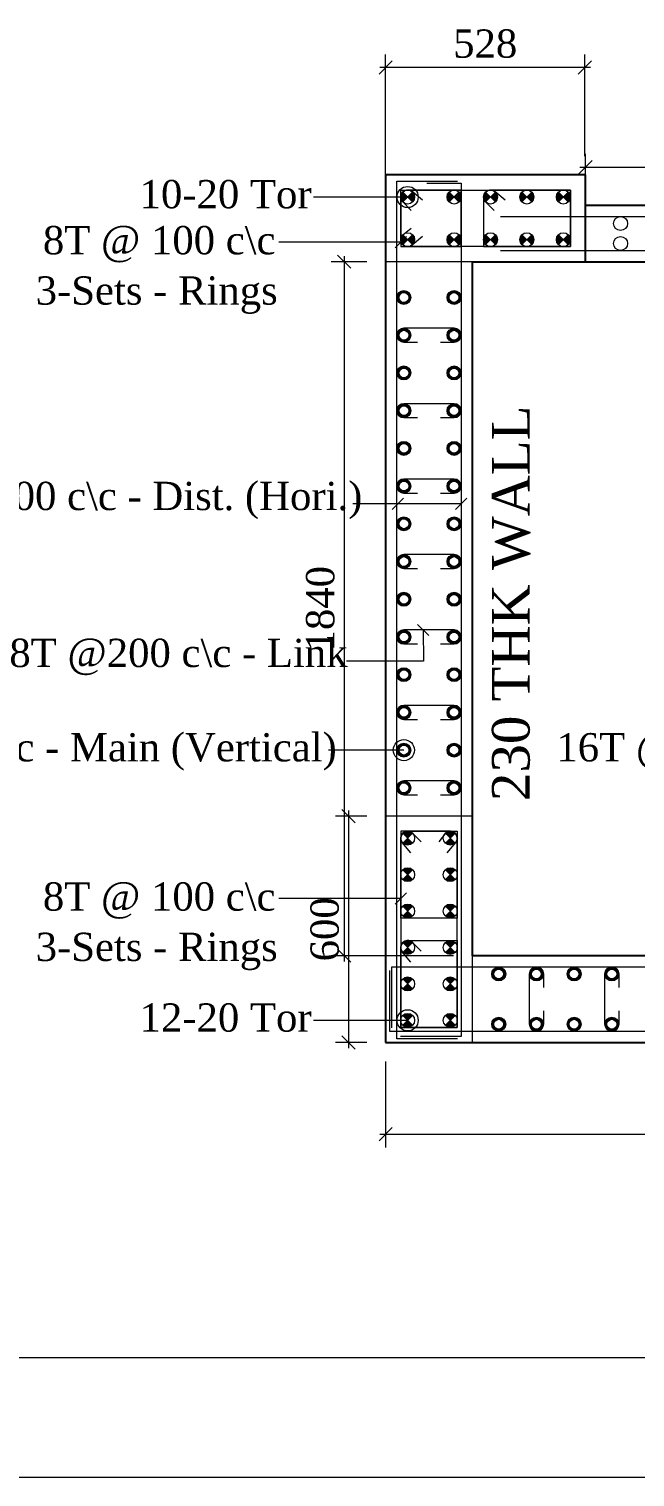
# Model space of a CAD drawing. Header units: metres. Extents: x 95882 to 260884, y 3603 to 81317.
# Drawn here: x 204339 to 205947, y 9093 to 12932 of the extents above; entities that cross this region are included whole.
import ezdxf
from ezdxf.enums import TextEntityAlignment as Align

# ---------------------------------------------------------------- set-up
doc = ezdxf.new("R2010")
doc.units = ezdxf.units.M
doc.header["$LTSCALE"] = 0.05
doc.header["$MEASUREMENT"] = 0
doc.layers.get('0').update_dxf_attribs({"linetype": 'CONTINUOUS', "lineweight": 0})
for name, color, linetype, lineweight in [('S-C3-UP TO TOP', 6, 'CONTINUOUS', 25), ('S-DIM-R', 7, 'CONTINUOUS', 9), ('S-SECTION', 5, 'CONTINUOUS', 5), ('S-SECTION MARK', 124, 'CONTINUOUS', 0), ('S-SHEET', 251, 'CONTINUOUS', 0), ('S-STEEL COL_DIA', 1, 'CONTINUOUS', 9), ('S-STEEL LINK', 1, 'CONTINUOUS', 0), ('S-STEEL RING', 1, 'CONTINUOUS', 9), ('S-TEXT', 7, 'CONTINUOUS', 0), ('S-TEXT COL.', 7, 'CONTINUOUS', 0)]:
    doc.layers.add(name, color=color, linetype=linetype, lineweight=lineweight)
doc.styles.add('SHEET TEXT', font='times.ttf')
doc.styles.get("Standard").update_dxf_attribs({"font": 'times.ttf'})
doc.styles.add('TEXT', font='times.ttf')

# ---------------------------------------------------------------- blocks, each defined once
blk = doc.blocks.new('_Oblique')
at = {"color": 0, "linetype": 'ByBlock', "lineweight": -2}
blk.add_line((-0.5, -0.5), (0.5, 0.5), dxfattribs=at)
blk = doc.blocks.new('_Origin')
at = {"color": 0, "linetype": 'ByBlock', "lineweight": -2}
blk.add_line((0, 0), (-1, 0), dxfattribs=at)
blk.add_circle((0, 0), 0.5, dxfattribs=at)

msp = doc.modelspace()

# ---------------------------------------------------------------- hatches: boundary and pattern name
at = {"layer": 'S-STEEL COL_DIA'}
h = msp.add_hatch(color=256, dxfattribs=at)
h.dxf.hatch_style = 1
h.paths.add_polyline_path([(205343.4, 12486.3), (205361.9, 12486.3, 0.198912), (205356.5, 12499.4)])
h.paths.add_polyline_path([(205343.4, 12486.3), (205356.5, 12473.3, 0.198912), (205361.9, 12486.3)])
h.paths.add_polyline_path([(205325, 12486.3, 0.198912), (205330.4, 12473.3), (205343.4, 12486.3)])
h.paths.add_polyline_path([(205330.4, 12499.4, 0.198912), (205325, 12486.3), (205343.4, 12486.3)])
h = msp.add_hatch(color=256, dxfattribs=at)
h.dxf.hatch_style = 1
h.paths.add_polyline_path([(205466.6, 12486.3), (205485, 12486.3, 0.198912), (205479.6, 12499.4)])
h.paths.add_polyline_path([(205466.6, 12486.3), (205479.6, 12473.3, 0.198912), (205485, 12486.3)])
h.paths.add_polyline_path([(205448.1, 12486.3, 0.198912), (205453.5, 12473.3), (205466.6, 12486.3)])
h.paths.add_polyline_path([(205453.5, 12499.4, 0.198912), (205448.1, 12486.3), (205466.6, 12486.3)])
h = msp.add_hatch(color=256, dxfattribs=at)
h.dxf.hatch_style = 1
h.paths.add_polyline_path([(205563.2, 12486.3), (205581.6, 12486.3, 0.198912), (205576.2, 12499.4)])
h.paths.add_polyline_path([(205563.2, 12486.3), (205576.2, 12473.3, 0.198912), (205581.6, 12486.3)])
h.paths.add_polyline_path([(205544.7, 12486.3, 0.198912), (205550.1, 12473.3), (205563.2, 12486.3)])
h.paths.add_polyline_path([(205550.1, 12499.4, 0.198912), (205544.7, 12486.3), (205563.2, 12486.3)])
h = msp.add_hatch(color=256, dxfattribs=at)
h.dxf.hatch_style = 1
h.paths.add_polyline_path([(205659.7, 12486.3), (205678.2, 12486.3, 0.198912), (205672.8, 12499.4)])
h.paths.add_polyline_path([(205659.7, 12486.3), (205672.8, 12473.3, 0.198912), (205678.2, 12486.3)])
h.paths.add_polyline_path([(205641.3, 12486.3, 0.198912), (205646.7, 12473.3), (205659.7, 12486.3)])
h.paths.add_polyline_path([(205646.7, 12499.4, 0.198912), (205641.3, 12486.3), (205659.7, 12486.3)])
h = msp.add_hatch(color=256, dxfattribs=at)
h.dxf.hatch_style = 1
h.paths.add_polyline_path([(205756.3, 12486.3), (205774.8, 12486.3, 0.198912), (205769.4, 12499.4)])
h.paths.add_polyline_path([(205756.3, 12486.3), (205769.4, 12473.3, 0.198912), (205774.8, 12486.3)])
h.paths.add_polyline_path([(205737.9, 12486.3, 0.198912), (205743.3, 12473.3), (205756.3, 12486.3)])
h.paths.add_polyline_path([(205743.3, 12499.4, 0.198912), (205737.9, 12486.3), (205756.3, 12486.3)])
h = msp.add_hatch(color=256, dxfattribs=at)
h.dxf.hatch_style = 1
h.paths.add_polyline_path([(205343.4, 12373.2), (205361.9, 12373.2, -0.198912), (205356.5, 12360.2)])
h.paths.add_polyline_path([(205343.4, 12373.2), (205356.5, 12386.3, -0.198912), (205361.9, 12373.2)])
h.paths.add_polyline_path([(205325, 12373.2, -0.198912), (205330.4, 12386.3), (205343.4, 12373.2)])
h.paths.add_polyline_path([(205330.4, 12360.2, -0.198912), (205325, 12373.2), (205343.4, 12373.2)])
h = msp.add_hatch(color=256, dxfattribs=at)
h.dxf.hatch_style = 1
h.paths.add_polyline_path([(205466.6, 12373.2), (205485, 12373.2, -0.198912), (205479.6, 12360.2)])
h.paths.add_polyline_path([(205466.6, 12373.2), (205479.6, 12386.3, -0.198912), (205485, 12373.2)])
h.paths.add_polyline_path([(205448.1, 12373.2, -0.198912), (205453.5, 12386.3), (205466.6, 12373.2)])
h.paths.add_polyline_path([(205453.5, 12360.2, -0.198912), (205448.1, 12373.2), (205466.6, 12373.2)])
h = msp.add_hatch(color=256, dxfattribs=at)
h.dxf.hatch_style = 1
h.paths.add_polyline_path([(205563.2, 12373.2), (205581.6, 12373.2, -0.198912), (205576.2, 12360.2)])
h.paths.add_polyline_path([(205563.2, 12373.2), (205576.2, 12386.3, -0.198912), (205581.6, 12373.2)])
h.paths.add_polyline_path([(205544.7, 12373.2, -0.198912), (205550.1, 12386.3), (205563.2, 12373.2)])
h.paths.add_polyline_path([(205550.1, 12360.2, -0.198912), (205544.7, 12373.2), (205563.2, 12373.2)])
h = msp.add_hatch(color=256, dxfattribs=at)
h.dxf.hatch_style = 1
h.paths.add_polyline_path([(205659.7, 12373.2), (205678.2, 12373.2, -0.198912), (205672.8, 12360.2)])
h.paths.add_polyline_path([(205659.7, 12373.2), (205672.8, 12386.3, -0.198912), (205678.2, 12373.2)])
h.paths.add_polyline_path([(205641.3, 12373.2, -0.198912), (205646.7, 12386.3), (205659.7, 12373.2)])
h.paths.add_polyline_path([(205646.7, 12360.2, -0.198912), (205641.3, 12373.2), (205659.7, 12373.2)])
h = msp.add_hatch(color=256, dxfattribs=at)
h.dxf.hatch_style = 1
h.paths.add_polyline_path([(205756.3, 12373.2), (205774.8, 12373.2, -0.198912), (205769.4, 12360.2)])
h.paths.add_polyline_path([(205756.3, 12373.2), (205769.4, 12386.3, -0.198912), (205774.8, 12373.2)])
h.paths.add_polyline_path([(205737.9, 12373.2, -0.198912), (205743.3, 12386.3), (205756.3, 12373.2)])
h.paths.add_polyline_path([(205743.3, 12360.2, -0.198912), (205737.9, 12373.2), (205756.3, 12373.2)])
h = msp.add_hatch(color=256, dxfattribs=at)
h.dxf.hatch_style = 1
h.paths.add_polyline_path([(205351.9, 12219.9, 1), (205315, 12219.9, 1)])
h.paths.add_polyline_path([(205320.4, 12219.9, -1), (205346.5, 12219.9, -1)], flags=16)
h = msp.add_hatch(color=256, dxfattribs=at)
h.dxf.hatch_style = 1
h.paths.add_polyline_path([(205448.1, 12219.9, -1), (205485, 12219.9, -1)])
h.paths.add_polyline_path([(205479.6, 12219.9, 1), (205453.5, 12219.9, 1)], flags=16)
h = msp.add_hatch(color=256, dxfattribs=at)
h.dxf.hatch_style = 1
h.paths.add_polyline_path([(205351.9, 12119.9, 1), (205315, 12119.9, 1)])
h.paths.add_polyline_path([(205320.4, 12119.9, -1), (205346.5, 12119.9, -1)], flags=16)
h = msp.add_hatch(color=256, dxfattribs=at)
h.dxf.hatch_style = 1
h.paths.add_polyline_path([(205448.1, 12119.9, -1), (205485, 12119.9, -1)])
h.paths.add_polyline_path([(205479.6, 12119.9, 1), (205453.5, 12119.9, 1)], flags=16)
h = msp.add_hatch(color=256, dxfattribs=at)
h.dxf.hatch_style = 1
h.paths.add_polyline_path([(205351.9, 12019.9, 1), (205315, 12019.9, 1)])
h.paths.add_polyline_path([(205320.4, 12019.9, -1), (205346.5, 12019.9, -1)], flags=16)
h = msp.add_hatch(color=256, dxfattribs=at)
h.dxf.hatch_style = 1
h.paths.add_polyline_path([(205448.1, 12019.9, -1), (205485, 12019.9, -1)])
h.paths.add_polyline_path([(205479.6, 12019.9, 1), (205453.5, 12019.9, 1)], flags=16)
h = msp.add_hatch(color=256, dxfattribs=at)
h.dxf.hatch_style = 1
h.paths.add_polyline_path([(205351.9, 11919.9, 1), (205315, 11919.9, 1)])
h.paths.add_polyline_path([(205320.4, 11919.9, -1), (205346.5, 11919.9, -1)], flags=16)
h = msp.add_hatch(color=256, dxfattribs=at)
h.dxf.hatch_style = 1
h.paths.add_polyline_path([(205448.1, 11919.9, -1), (205485, 11919.9, -1)])
h.paths.add_polyline_path([(205479.6, 11919.9, 1), (205453.5, 11919.9, 1)], flags=16)
h = msp.add_hatch(color=256, dxfattribs=at)
h.dxf.hatch_style = 1
h.paths.add_polyline_path([(205351.9, 11819.9, -1), (205315, 11819.9, -1)])
h.paths.add_polyline_path([(205320.4, 11819.9, 1), (205346.5, 11819.9, 1)], flags=16)
h = msp.add_hatch(color=256, dxfattribs=at)
h.dxf.hatch_style = 1
h.paths.add_polyline_path([(205448.1, 11819.9, 1), (205485, 11819.9, 1)])
h.paths.add_polyline_path([(205479.6, 11819.9, -1), (205453.5, 11819.9, -1)], flags=16)
h = msp.add_hatch(color=256, dxfattribs=at)
h.dxf.hatch_style = 1
h.paths.add_polyline_path([(205351.9, 11719.9, 1), (205315, 11719.9, 1)])
h.paths.add_polyline_path([(205320.4, 11719.9, -1), (205346.5, 11719.9, -1)], flags=16)
h = msp.add_hatch(color=256, dxfattribs=at)
h.dxf.hatch_style = 1
h.paths.add_polyline_path([(205448.1, 11719.9, -1), (205485, 11719.9, -1)])
h.paths.add_polyline_path([(205479.6, 11719.9, 1), (205453.5, 11719.9, 1)], flags=16)
h = msp.add_hatch(color=256, dxfattribs=at)
h.dxf.hatch_style = 1
h.paths.add_polyline_path([(205351.9, 11619.9, 1), (205315, 11619.9, 1)])
h.paths.add_polyline_path([(205320.4, 11619.9, -1), (205346.5, 11619.9, -1)], flags=16)
h = msp.add_hatch(color=256, dxfattribs=at)
h.dxf.hatch_style = 1
h.paths.add_polyline_path([(205448.1, 11619.9, -1), (205485, 11619.9, -1)])
h.paths.add_polyline_path([(205479.6, 11619.9, 1), (205453.5, 11619.9, 1)], flags=16)
h = msp.add_hatch(color=256, dxfattribs=at)
h.dxf.hatch_style = 1
h.paths.add_polyline_path([(205351.9, 11519.9, 1), (205315, 11519.9, 1)])
h.paths.add_polyline_path([(205320.4, 11519.9, -1), (205346.5, 11519.9, -1)], flags=16)
h = msp.add_hatch(color=256, dxfattribs=at)
h.dxf.hatch_style = 1
h.paths.add_polyline_path([(205448.1, 11519.9, -1), (205485, 11519.9, -1)])
h.paths.add_polyline_path([(205479.6, 11519.9, 1), (205453.5, 11519.9, 1)], flags=16)
h = msp.add_hatch(color=256, dxfattribs=at)
h.dxf.hatch_style = 1
h.paths.add_polyline_path([(205351.9, 11419.9, -1), (205315, 11419.9, -1)])
h.paths.add_polyline_path([(205320.4, 11419.9, 1), (205346.5, 11419.9, 1)], flags=16)
h = msp.add_hatch(color=256, dxfattribs=at)
h.dxf.hatch_style = 1
h.paths.add_polyline_path([(205448.1, 11419.9, 1), (205485, 11419.9, 1)])
h.paths.add_polyline_path([(205479.6, 11419.9, -1), (205453.5, 11419.9, -1)], flags=16)
h = msp.add_hatch(color=256, dxfattribs=at)
h.dxf.hatch_style = 1
h.paths.add_polyline_path([(205351.9, 11319.9, -1), (205315, 11319.9, -1)])
h.paths.add_polyline_path([(205320.4, 11319.9, 1), (205346.5, 11319.9, 1)], flags=16)
h = msp.add_hatch(color=256, dxfattribs=at)
h.dxf.hatch_style = 1
h.paths.add_polyline_path([(205448.1, 11319.9, 1), (205485, 11319.9, 1)])
h.paths.add_polyline_path([(205479.6, 11319.9, -1), (205453.5, 11319.9, -1)], flags=16)
h = msp.add_hatch(color=256, dxfattribs=at)
h.dxf.hatch_style = 1
h.paths.add_polyline_path([(205351.9, 11219.9, -1), (205315, 11219.9, -1)])
h.paths.add_polyline_path([(205320.4, 11219.9, 1), (205346.5, 11219.9, 1)], flags=16)
h = msp.add_hatch(color=256, dxfattribs=at)
h.dxf.hatch_style = 1
h.paths.add_polyline_path([(205448.1, 11219.9, 1), (205485, 11219.9, 1)])
h.paths.add_polyline_path([(205479.6, 11219.9, -1), (205453.5, 11219.9, -1)], flags=16)
h = msp.add_hatch(color=256, dxfattribs=at)
h.dxf.hatch_style = 1
h.paths.add_polyline_path([(205351.9, 11119.9, -1), (205315, 11119.9, -1)])
h.paths.add_polyline_path([(205320.4, 11119.9, 1), (205346.5, 11119.9, 1)], flags=16)
h = msp.add_hatch(color=256, dxfattribs=at)
h.dxf.hatch_style = 1
h.paths.add_polyline_path([(205448.1, 11119.9, 1), (205485, 11119.9, 1)])
h.paths.add_polyline_path([(205479.6, 11119.9, -1), (205453.5, 11119.9, -1)], flags=16)
h = msp.add_hatch(color=256, dxfattribs=at)
h.dxf.hatch_style = 1
h.paths.add_polyline_path([(205351.9, 11019.9, -1), (205315, 11019.9, -1)])
h.paths.add_polyline_path([(205320.4, 11019.9, 1), (205346.5, 11019.9, 1)], flags=16)
h = msp.add_hatch(color=256, dxfattribs=at)
h.dxf.hatch_style = 1
h.paths.add_polyline_path([(205448.1, 11019.9, 1), (205485, 11019.9, 1)])
h.paths.add_polyline_path([(205479.6, 11019.9, -1), (205453.5, 11019.9, -1)], flags=16)
h = msp.add_hatch(color=256, dxfattribs=at)
h.dxf.hatch_style = 1
h.paths.add_polyline_path([(205351.9, 10919.9, 1), (205315, 10919.9, 1)])
h.paths.add_polyline_path([(205320.4, 10919.9, -1), (205346.5, 10919.9, -1)], flags=16)
h = msp.add_hatch(color=256, dxfattribs=at)
h.dxf.hatch_style = 1
h.paths.add_polyline_path([(205448.1, 10919.9, -1), (205485, 10919.9, -1)])
h.paths.add_polyline_path([(205479.6, 10919.9, 1), (205453.5, 10919.9, 1)], flags=16)
h = msp.add_hatch(color=256, dxfattribs=at)
h.dxf.hatch_style = 1
h.paths.add_polyline_path([(205343.4, 10786.3), (205343.4, 10767.9, -0.198912), (205330.4, 10773.3)])
h.paths.add_polyline_path([(205343.4, 10786.3), (205356.5, 10773.3, -0.198912), (205343.4, 10767.9)])
h.paths.add_polyline_path([(205343.4, 10804.8, -0.198912), (205356.5, 10799.4), (205343.4, 10786.3)])
h.paths.add_polyline_path([(205330.4, 10799.4, -0.198912), (205343.4, 10804.8), (205343.4, 10786.3)])
h = msp.add_hatch(color=256, dxfattribs=at)
h.dxf.hatch_style = 1
h.paths.add_polyline_path([(205456.5, 10786.3), (205456.5, 10767.9, 0.198912), (205469.6, 10773.3)])
h.paths.add_polyline_path([(205456.5, 10786.3), (205443.5, 10773.3, 0.198912), (205456.5, 10767.9)])
h.paths.add_polyline_path([(205456.5, 10804.8, 0.198912), (205443.5, 10799.4), (205456.5, 10786.3)])
h.paths.add_polyline_path([(205469.6, 10799.4, 0.198912), (205456.5, 10804.8), (205456.5, 10786.3)])
h = msp.add_hatch(color=256, dxfattribs=at)
h.dxf.hatch_style = 1
h.paths.add_polyline_path([(205343.4, 10689.7), (205343.4, 10671.3, -0.198912), (205330.4, 10676.7)])
h.paths.add_polyline_path([(205343.4, 10689.7), (205356.5, 10676.7, -0.198912), (205343.4, 10671.3)])
h.paths.add_polyline_path([(205343.4, 10708.2, -0.198912), (205356.5, 10702.8), (205343.4, 10689.7)])
h.paths.add_polyline_path([(205330.4, 10702.8, -0.198912), (205343.4, 10708.2), (205343.4, 10689.7)])
h = msp.add_hatch(color=256, dxfattribs=at)
h.dxf.hatch_style = 1
h.paths.add_polyline_path([(205456.5, 10689.7), (205456.5, 10671.3, 0.198912), (205469.6, 10676.7)])
h.paths.add_polyline_path([(205456.5, 10689.7), (205443.5, 10676.7, 0.198912), (205456.5, 10671.3)])
h.paths.add_polyline_path([(205456.5, 10708.2, 0.198912), (205443.5, 10702.8), (205456.5, 10689.7)])
h.paths.add_polyline_path([(205469.6, 10702.8, 0.198912), (205456.5, 10708.2), (205456.5, 10689.7)])
h = msp.add_hatch(color=256, dxfattribs=at)
h.dxf.hatch_style = 1
h.paths.add_polyline_path([(205343.4, 10593.2), (205343.4, 10574.7, -0.198912), (205330.4, 10580.1)])
h.paths.add_polyline_path([(205343.4, 10593.2), (205356.5, 10580.1, -0.198912), (205343.4, 10574.7)])
h.paths.add_polyline_path([(205343.4, 10611.6, -0.198912), (205356.5, 10606.2), (205343.4, 10593.2)])
h.paths.add_polyline_path([(205330.4, 10606.2, -0.198912), (205343.4, 10611.6), (205343.4, 10593.2)])
h = msp.add_hatch(color=256, dxfattribs=at)
h.dxf.hatch_style = 1
h.paths.add_polyline_path([(205456.5, 10593.2), (205456.5, 10574.7, 0.198912), (205469.6, 10580.1)])
h.paths.add_polyline_path([(205456.5, 10593.2), (205443.5, 10580.1, 0.198912), (205456.5, 10574.7)])
h.paths.add_polyline_path([(205456.5, 10611.6, 0.198912), (205443.5, 10606.2), (205456.5, 10593.2)])
h.paths.add_polyline_path([(205469.6, 10606.2, 0.198912), (205456.5, 10611.6), (205456.5, 10593.2)])
h = msp.add_hatch(color=256, dxfattribs=at)
h.dxf.hatch_style = 1
h.paths.add_polyline_path([(205343.4, 10496.6), (205343.4, 10478.1, -0.198912), (205330.4, 10483.6)])
h.paths.add_polyline_path([(205343.4, 10496.6), (205356.5, 10483.6, -0.198912), (205343.4, 10478.1)])
h.paths.add_polyline_path([(205343.4, 10515.1, -0.198912), (205356.5, 10509.6), (205343.4, 10496.6)])
h.paths.add_polyline_path([(205330.4, 10509.6, -0.198912), (205343.4, 10515.1), (205343.4, 10496.6)])
h = msp.add_hatch(color=256, dxfattribs=at)
h.dxf.hatch_style = 1
h.paths.add_polyline_path([(205456.5, 10496.6), (205456.5, 10478.1, 0.198912), (205469.6, 10483.6)])
h.paths.add_polyline_path([(205456.5, 10496.6), (205443.5, 10483.6, 0.198912), (205456.5, 10478.1)])
h.paths.add_polyline_path([(205456.5, 10515.1, 0.198912), (205443.5, 10509.6), (205456.5, 10496.6)])
h.paths.add_polyline_path([(205469.6, 10509.6, 0.198912), (205456.5, 10515.1), (205456.5, 10496.6)])
h = msp.add_hatch(color=256, dxfattribs=at)
h.dxf.hatch_style = 1
h.paths.add_polyline_path([(205585, 10407.9, 1), (205585, 10444.8, 1)])
h.paths.add_polyline_path([(205585, 10439.4, -1), (205585, 10413.3, -1)], flags=16)
h = msp.add_hatch(color=256, dxfattribs=at)
h.dxf.hatch_style = 1
h.paths.add_polyline_path([(205685, 10407.9, 1), (205685, 10444.8, 1)])
h.paths.add_polyline_path([(205685, 10439.4, -1), (205685, 10413.3, -1)], flags=16)
h = msp.add_hatch(color=256, dxfattribs=at)
h.dxf.hatch_style = 1
h.paths.add_polyline_path([(205785, 10407.9, 1), (205785, 10444.8, 1)])
h.paths.add_polyline_path([(205785, 10439.4, -1), (205785, 10413.3, -1)], flags=16)
h = msp.add_hatch(color=256, dxfattribs=at)
h.dxf.hatch_style = 1
h.paths.add_polyline_path([(205885, 10407.9, -1), (205885, 10444.8, -1)])
h.paths.add_polyline_path([(205885, 10439.4, 1), (205885, 10413.3, 1)], flags=16)
h = msp.add_hatch(color=256, dxfattribs=at)
h.dxf.hatch_style = 1
h.paths.add_polyline_path([(205343.4, 10400), (205343.4, 10381.6, -0.198912), (205330.4, 10387)])
h.paths.add_polyline_path([(205343.4, 10400), (205356.5, 10387, -0.198912), (205343.4, 10381.6)])
h.paths.add_polyline_path([(205343.4, 10418.5, -0.198912), (205356.5, 10413.1), (205343.4, 10400)])
h.paths.add_polyline_path([(205330.4, 10413.1, -0.198912), (205343.4, 10418.5), (205343.4, 10400)])
h = msp.add_hatch(color=256, dxfattribs=at)
h.dxf.hatch_style = 1
h.paths.add_polyline_path([(205456.5, 10400), (205456.5, 10381.6, 0.198912), (205469.6, 10387)])
h.paths.add_polyline_path([(205456.5, 10400), (205443.5, 10387, 0.198912), (205456.5, 10381.6)])
h.paths.add_polyline_path([(205456.5, 10418.5, 0.198912), (205443.5, 10413.1), (205456.5, 10400)])
h.paths.add_polyline_path([(205469.6, 10413.1, 0.198912), (205456.5, 10418.5), (205456.5, 10400)])
h = msp.add_hatch(color=256, dxfattribs=at)
h.dxf.hatch_style = 1
h.paths.add_polyline_path([(205343.4, 10303.5), (205343.4, 10285, -0.198912), (205330.4, 10290.4)])
h.paths.add_polyline_path([(205343.4, 10303.5), (205356.5, 10290.4, -0.198912), (205343.4, 10285)])
h.paths.add_polyline_path([(205343.4, 10321.9, -0.198912), (205356.5, 10316.5), (205343.4, 10303.5)])
h.paths.add_polyline_path([(205330.4, 10316.5, -0.198912), (205343.4, 10321.9), (205343.4, 10303.5)])
h = msp.add_hatch(color=256, dxfattribs=at)
h.dxf.hatch_style = 1
h.paths.add_polyline_path([(205456.5, 10303.5), (205456.5, 10285, 0.198912), (205469.6, 10290.4)])
h.paths.add_polyline_path([(205456.5, 10303.5), (205443.5, 10290.4, 0.198912), (205456.5, 10285)])
h.paths.add_polyline_path([(205456.5, 10321.9, 0.198912), (205443.5, 10316.5), (205456.5, 10303.5)])
h.paths.add_polyline_path([(205469.6, 10316.5, 0.198912), (205456.5, 10321.9), (205456.5, 10303.5)])
h = msp.add_hatch(color=256, dxfattribs=at)
h.dxf.hatch_style = 1
h.paths.add_polyline_path([(205585, 10311.7, -1), (205585, 10274.8, -1)])
h.paths.add_polyline_path([(205585, 10280.2, 1), (205585, 10306.3, 1)], flags=16)
h = msp.add_hatch(color=256, dxfattribs=at)
h.dxf.hatch_style = 1
h.paths.add_polyline_path([(205685, 10311.7, -1), (205685, 10274.8, -1)])
h.paths.add_polyline_path([(205685, 10280.2, 1), (205685, 10306.3, 1)], flags=16)
h = msp.add_hatch(color=256, dxfattribs=at)
h.dxf.hatch_style = 1
h.paths.add_polyline_path([(205785, 10311.7, -1), (205785, 10274.8, -1)])
h.paths.add_polyline_path([(205785, 10280.2, 1), (205785, 10306.3, 1)], flags=16)
h = msp.add_hatch(color=256, dxfattribs=at)
h.dxf.hatch_style = 1
h.paths.add_polyline_path([(205885, 10311.7, 1), (205885, 10274.8, 1)])
h.paths.add_polyline_path([(205885, 10280.2, -1), (205885, 10306.3, -1)], flags=16)

# ---------------------------------------------------------------- linework, layer by layer
for p, q in [((205285, 12364.8), (205285, 12864.5)), ((205813.4, 12594.8), (205813.4, 12864.5)), ((205828.4, 12829.5), (205270, 12829.5)), ((205815, 12514.8), (205815, 12600.5)), ((205800, 12565.5), (207330, 12565.5)), ((205175.2, 12329.8), (205175.2, 10459.8)), ((205235, 12314.8), (205140.2, 12314.8)), ((205465, 10474.8), (205140.2, 10474.8)), ((205285, 10194.8), (205285, 9966.7)), ((205270, 10001.7), (209590, 10001.7))]:
    msp.add_line(p, q)
at = {"layer": 'S-C3-UP TO TOP', "color": 5}
for p, q in [((205815, 12544.8), (205285, 12544.8)), ((205285, 12544.8), (205285, 10244.8)), ((205815, 12314.8), (205815, 12544.8)), ((205815, 12464.8), (207315, 12464.8)), ((205515, 10474.8), (205515, 12314.8)), ((205515, 12314.8), (205815, 12314.8)), ((205815, 12314.8), (205815, 12314.8)), ((205815, 12314.8), (205815, 12314.8)), ((205815, 12314.8), (207315, 12314.8)), ((207315, 10474.8), (205515, 10474.8)), ((205285, 10244.8), (209575, 10244.8))]:
    msp.add_line(p, q, dxfattribs=at)
at = {"layer": 'S-DIM-R'}
for p, q in [((205235, 10844.8, 0.1), (205151.7, 10844.8, 0.1)), ((205186.7, 10859.8, 0.1), (205186.7, 10229.8, 0.1)), ((205235, 10244.8, 0.1), (205151.7, 10244.8, 0.1))]:
    msp.add_line(p, q, dxfattribs=at)
at = {"layer": 'S-SECTION'}
for p, q in [((205285, 12314.8), (205285, 12544.8)), ((205285, 12544.8), (205815, 12544.8)), ((205815, 12544.8), (205815, 12314.8)), ((205815, 12314.8), (205285, 12314.8)), ((205515, 10844.8), (205285, 10844.8)), ((205285, 10844.8), (205285, 10244.8)), ((205515, 10244.8), (205515, 10844.8)), ((205285, 10244.8), (205515, 10244.8))]:
    msp.add_line(p, q, dxfattribs=at)
at = {"layer": 'S-SECTION MARK', "linetype": 'ByBlock'}
for points in [[(205287.4, 12486.3), (205093.8, 12486.3)], [(205277.4, 11019.9), (205133.1, 11019.9)], [(205287.4, 10303.5), (205093.8, 10303.5)]]:
    msp.add_lwpolyline(points, dxfattribs=at)
at = {"layer": 'S-SECTION MARK'}
for points in [[(205325, 12366.3), (205001.6, 12366.3)], [(205485.1, 11673), (205198, 11673)], [(205317.3, 11673), (205198, 11673)], [(205385, 11338.4), (205385.1, 11255.4), (205180.9, 11255.4)], [(205325, 10626.2), (205001.6, 10626.2)]]:
    msp.add_lwpolyline(points, dxfattribs=at)
at = {"layer": 'S-SHEET'}
for p, q in [((211154.3, 9408.8, -0.1), (203307.9, 9408.8, -0.1)), ((203307.9, 9092.7, -0.1), (211154.3, 9092.7, -0.1))]:
    msp.add_line(p, q, dxfattribs=at)
at = {"layer": 'S-SHEET', "color": 0}
msp.add_line((203307.9, 9092.7, -0.1), (211154.3, 9092.7, -0.1), dxfattribs=at)
at = {"layer": 'S-STEEL COL_DIA', "lineweight": 5}
for p, q in [((205330.4, 12473.3, 0), (205356.5, 12499.4, 0)), ((205330.4, 12499.4, 0), (205356.5, 12473.3, 0)), ((205453.5, 12473.3, 0.1), (205479.6, 12499.4, 0.1)), ((205453.5, 12499.4, 0.1), (205479.6, 12473.3, 0.1)), ((205550.1, 12473.3, 0.1), (205576.2, 12499.4, 0.1)), ((205550.1, 12499.4, 0.1), (205576.2, 12473.3, 0.1)), ((205646.7, 12473.3, 0.1), (205672.8, 12499.4, 0.1)), ((205646.7, 12499.4, 0.1), (205672.8, 12473.3, 0.1)), ((205743.3, 12473.3, 0), (205769.4, 12499.4, 0)), ((205743.3, 12499.4, 0), (205769.4, 12473.3, 0)), ((205330.4, 12386.3, 0), (205356.5, 12360.2, 0)), ((205330.4, 12360.2, 0), (205356.5, 12386.3, 0)), ((205453.5, 12386.3, 0.1), (205479.6, 12360.2, 0.1)), ((205453.5, 12360.2, 0.1), (205479.6, 12386.3, 0.1)), ((205550.1, 12386.3, 0.1), (205576.2, 12360.2, 0.1)), ((205550.1, 12360.2, 0.1), (205576.2, 12386.3, 0.1)), ((205646.7, 12386.3, 0.1), (205672.8, 12360.2, 0.1)), ((205646.7, 12360.2, 0.1), (205672.8, 12386.3, 0.1)), ((205743.3, 12386.3, 0), (205769.4, 12360.2, 0)), ((205743.3, 12360.2, 0), (205769.4, 12386.3, 0)), ((205356.5, 10799.4, 0), (205330.4, 10773.3, 0)), ((205330.4, 10799.4, 0), (205356.5, 10773.3, 0)), ((205443.5, 10799.4, 0), (205469.6, 10773.3, 0)), ((205469.6, 10799.4, 0), (205443.5, 10773.3, 0)), ((205356.5, 10702.8, 0.1), (205330.4, 10676.7, 0.1)), ((205330.4, 10702.8, 0.1), (205356.5, 10676.7, 0.1)), ((205443.5, 10702.8, 0.1), (205469.6, 10676.7, 0.1)), ((205469.6, 10702.8, 0.1), (205443.5, 10676.7, 0.1)), ((205356.5, 10606.2, 0.1), (205330.4, 10580.1, 0.1)), ((205330.4, 10606.2, 0.1), (205356.5, 10580.1, 0.1)), ((205443.5, 10606.2, 0.1), (205469.6, 10580.1, 0.1)), ((205469.6, 10606.2, 0.1), (205443.5, 10580.1, 0.1)), ((205356.5, 10509.6, 0.1), (205330.4, 10483.6, 0.1)), ((205330.4, 10509.6, 0.1), (205356.5, 10483.6, 0.1)), ((205443.5, 10509.6, 0.1), (205469.6, 10483.6, 0.1)), ((205469.6, 10509.6, 0.1), (205443.5, 10483.6, 0.1)), ((205356.5, 10413.1, 0.1), (205330.4, 10387, 0.1)), ((205330.4, 10413.1, 0.1), (205356.5, 10387, 0.1)), ((205443.5, 10413.1, 0.1), (205469.6, 10387, 0.1)), ((205469.6, 10413.1, 0.1), (205443.5, 10387, 0.1)), ((205356.5, 10316.5, 0), (205330.4, 10290.4, 0)), ((205330.4, 10316.5, 0), (205356.5, 10290.4, 0)), ((205443.5, 10316.5, 0), (205469.6, 10290.4, 0)), ((205469.6, 10316.5, 0), (205443.5, 10290.4, 0))]:
    msp.add_line(p, q, dxfattribs=at)
for centre, radius in [((205343.4, 12486.3, 0), 18.5), ((205466.6, 12486.3, 0.1), 18.5), ((205563.2, 12486.3, 0.1), 18.5), ((205659.7, 12486.3, 0.1), 18.5), ((205756.3, 12486.3, 0), 18.5), ((205908.2, 12416.2), 18.5), ((205343.4, 12373.2, 0), 18.5), ((205466.6, 12373.2, 0.1), 18.5), ((205563.2, 12373.2, 0.1), 18.5), ((205659.7, 12373.2, 0.1), 18.5), ((205756.3, 12373.2, 0), 18.5), ((205908.2, 12363.2), 18.5), ((205333.4, 12219.9), 18.5), ((205333.4, 12219.9), 13), ((205466.5, 12219.9), 18.5), ((205466.5, 12219.9), 13), ((205333.4, 12119.9), 18.5), ((205333.4, 12119.9), 13), ((205466.5, 12119.9), 18.5), ((205466.5, 12119.9), 13), ((205333.4, 12019.9), 18.5), ((205333.4, 12019.9), 13), ((205466.5, 12019.9), 18.5), ((205466.5, 12019.9), 13), ((205333.4, 11919.9), 18.5), ((205333.4, 11919.9), 13), ((205466.5, 11919.9), 18.5), ((205466.5, 11919.9), 13), ((205333.4, 11819.9), 18.5), ((205333.4, 11819.9), 13), ((205466.5, 11819.9), 18.5), ((205466.5, 11819.9), 13), ((205333.4, 11719.9), 18.5), ((205333.4, 11719.9), 13), ((205466.5, 11719.9), 18.5), ((205466.5, 11719.9), 13), ((205333.4, 11619.9), 18.5), ((205333.4, 11619.9), 13), ((205466.5, 11619.9), 18.5), ((205466.5, 11619.9), 13), ((205333.4, 11519.9), 18.5), ((205333.4, 11519.9), 13), ((205466.5, 11519.9), 18.5), ((205466.5, 11519.9), 13), ((205333.4, 11419.9), 18.5), ((205333.4, 11419.9), 13), ((205466.5, 11419.9), 18.5), ((205466.5, 11419.9), 13), ((205333.4, 11319.9), 18.5), ((205333.4, 11319.9), 13), ((205466.5, 11319.9), 18.5), ((205466.5, 11319.9), 13), ((205333.4, 11219.9), 18.5), ((205333.4, 11219.9), 13), ((205466.5, 11219.9), 18.5), ((205466.5, 11219.9), 13), ((205333.4, 11119.9), 18.5), ((205466.5, 11119.9), 18.5), ((205333.4, 11119.9), 13), ((205466.5, 11119.9), 13), ((205333.4, 11019.9), 18.5), ((205333.4, 11019.9), 13), ((205466.5, 11019.9), 18.5), ((205466.5, 11019.9), 13), ((205333.4, 10919.9), 18.5), ((205333.4, 10919.9), 13), ((205466.5, 10919.9), 18.5), ((205466.5, 10919.9), 13), ((205343.4, 10786.3, 0), 18.5), ((205456.5, 10786.3, 0), 18.5), ((205343.4, 10689.7, 0.1), 18.5), ((205456.5, 10689.7, 0.1), 18.5), ((205343.4, 10593.2, 0.1), 18.5), ((205456.5, 10593.2, 0.1), 18.5), ((205343.4, 10496.6, 0.1), 18.5), ((205456.5, 10496.6, 0.1), 18.5), ((205585, 10426.3), 18.5), ((205685, 10426.3), 18.5), ((205785, 10426.3), 18.5), ((205885, 10426.3), 18.5), ((205343.4, 10400, 0.1), 18.5), ((205456.5, 10400, 0.1), 18.5), ((205585, 10426.3), 13), ((205685, 10426.3), 13), ((205785, 10426.3), 13), ((205885, 10426.3), 13), ((205343.4, 10303.5, 0), 18.5), ((205456.5, 10303.5, 0), 18.5), ((205585, 10293.2), 18.5), ((205585, 10293.2), 13), ((205685, 10293.2), 18.5), ((205685, 10293.2), 13), ((205785, 10293.2), 18.5), ((205785, 10293.2), 13), ((205885, 10293.2), 18.5), ((205885, 10293.2), 13)]:
    msp.add_circle(centre, radius, dxfattribs=at)
at = {"layer": 'S-STEEL LINK', "color": 3}
for p, q in [((205466.5, 12138.4), (205333.4, 12138.4)), ((205333.4, 12101.5), (205369.4, 12101.5)), ((205430.5, 12101.5), (205466.5, 12101.5)), ((205466.5, 11938.4), (205333.4, 11938.4)), ((205333.4, 11901.5), (205369.4, 11901.5)), ((205430.5, 11901.5), (205466.5, 11901.5)), ((205466.5, 11738.4), (205333.4, 11738.4)), ((205333.4, 11701.5), (205369.4, 11701.5)), ((205430.5, 11701.5), (205466.5, 11701.5)), ((205466.5, 11538.4), (205333.4, 11538.4)), ((205333.4, 11501.5), (205369.4, 11501.5)), ((205430.5, 11501.5), (205466.5, 11501.5)), ((205466.5, 11338.4), (205333.4, 11338.4)), ((205333.4, 11301.5), (205369.4, 11301.5)), ((205430.5, 11301.5), (205466.5, 11301.5)), ((205466.5, 11138.4), (205333.4, 11138.4)), ((205333.4, 11101.5), (205369.4, 11101.5)), ((205430.5, 11101.5), (205466.5, 11101.5)), ((205466.5, 10938.4), (205333.4, 10938.4)), ((205333.4, 10901.5), (205369.4, 10901.5)), ((205430.5, 10901.5), (205466.5, 10901.5)), ((205666.5, 10293.1), (205666.5, 10426.3)), ((205703.4, 10426.3), (205703.4, 10390.3)), ((205866.5, 10293.1), (205866.5, 10426.3)), ((205903.4, 10426.3), (205903.4, 10390.3)), ((205703.4, 10329.1), (205703.4, 10293.1)), ((205903.4, 10329.1), (205903.4, 10293.1))]:
    msp.add_line(p, q, dxfattribs=at)
for centre, start, end in [((205333.4, 12119.9), 90, 270), ((205466.5, 12119.9), 270, 90), ((205333.4, 11919.9), 90, 270), ((205466.5, 11919.9), 270, 90), ((205333.4, 11719.9), 90, 270), ((205466.5, 11719.9), 270, 90), ((205333.4, 11519.9), 90, 270), ((205466.5, 11519.9), 270, 90), ((205333.4, 11319.9), 90, 270), ((205466.5, 11319.9), 270, 90), ((205333.4, 11119.9), 90, 270), ((205466.5, 11119.9), 270, 90), ((205333.4, 10919.9), 90, 270), ((205466.5, 10919.9), 270, 90), ((205685, 10426.3), 0, 180), ((205885, 10426.3), 0, 180), ((205685, 10293.1), 180, 0), ((205885, 10293.1), 180, 0)]:
    msp.add_arc(centre, 18.5, start, end, dxfattribs=at)
at = {"layer": 'S-STEEL RING', "color": 30}
for p, q in [((205315, 10254.6), (205315, 12528.5)), ((205315, 12528.5), (205475.9, 12528.5)), ((205394.2, 12522.6), (205485.1, 12522.6)), ((205485.1, 12522.6), (205485.1, 10260.5)), ((205590.1, 12434.9), (209552.7, 12434.9)), ((205590.1, 12344.8), (209552.7, 12344.8)), ((209559.2, 10444.8), (205300.7, 10444.8)), ((205300.7, 10444.8), (205300.7, 10283.9)), ((205294.9, 10435.7), (205294.9, 10274.8)), ((205294.9, 10274.8), (209565.1, 10274.8)), ((205475.9, 10254.6), (205315, 10254.6)), ((205485.1, 10260.5), (205324.2, 10260.5))]:
    msp.add_line(p, q, dxfattribs=at)
at = {"layer": 'S-STEEL RING'}
for p, q in [((205325, 12373.2, 0), (205325, 12504.8, 0)), ((205325, 12504.8, 0), (205775, 12504.8, 0)), ((205775, 12504.8, 0), (205775, 12354.8, 0)), ((205330.3, 12386.2, 0), (205353, 12404, 0)), ((205382.5, 12381.4, 0), (205355.1, 12359, 0)), ((205775, 12354.8, 0), (205343.4, 12354.8, 0)), ((205456.5, 10804.8, 0), (205325, 10804.8, 0)), ((205325, 10804.8, 0), (205325, 10284.8, 0)), ((205443.5, 10799.4, 0), (205425.7, 10776.8, 0)), ((205448.3, 10747.3, 0), (205470.8, 10774.6, 0)), ((205475, 10284.8, 0), (205475, 10786.3, 0)), ((205325, 10284.8, 0), (205475, 10284.8, 0))]:
    msp.add_line(p, q, dxfattribs=at)
at = {"layer": 'S-STEEL RING', "color": 3}
for p, q in [((205325, 12486.3, 0), (205325, 12354.8, 0)), ((205485.3, 12504.8, 0), (205343.4, 12504.8, 0)), ((205382.5, 12478.1, 0), (205355.1, 12500.6, 0)), ((205485.3, 12354.8, 0), (205485.3, 12504.8, 0)), ((205544.7, 12486.3, 0), (205544.7, 12354.8, 0)), ((205775, 12504.8, 0), (205563.2, 12504.8, 0)), ((205602.2, 12478.1, 0), (205574.9, 12500.6, 0)), ((205775, 12354.8, 0), (205775, 12504.8, 0)), ((205330.3, 12473.3, 0), (205353, 12450.5, 0)), ((205550.1, 12473.3, 0), (205572.7, 12450.5, 0)), ((205325, 12354.8, 0), (205485.3, 12354.8, 0)), ((205544.7, 12354.8, 0), (205775, 12354.8, 0)), ((205343.4, 10804.8, 0), (205475, 10804.8, 0)), ((205356.4, 10799.4, 0), (205379.3, 10776.8, 0)), ((205475, 10804.8, 0), (205475, 10574.5, 0)), ((205325, 10574.5, 0), (205325, 10786.3, 0)), ((205351.6, 10747.3, 0), (205329.2, 10774.6, 0)), ((205475, 10574.5, 0), (205325, 10574.5, 0)), ((205325, 10284.8, 0), (205325, 10496.6, 0)), ((205351.6, 10457.5, 0), (205329.2, 10484.9, 0)), ((205343.4, 10515.1, 0), (205475, 10515.1, 0)), ((205356.4, 10509.7, 0), (205379.3, 10487.1, 0)), ((205475, 10515.1, 0), (205475, 10284.8, 0)), ((205475, 10284.8, 0), (205325, 10284.8, 0))]:
    msp.add_line(p, q, dxfattribs=at)
for centre, start, end in [((205343.4, 12486.3, 0), 50.6303, 180), ((205343.4, 12486.3, 0), 89.9998, 224.7761), ((205563.2, 12486.3, 0), 50.6303, 180), ((205563.2, 12486.3, 0), 89.9998, 224.7761), ((205343.4, 10786.3, 0), 90, 219.3697), ((205343.4, 10786.3, 0), 45.2239, 180.0002), ((205343.4, 10496.6, 0), 90, 219.3697), ((205343.4, 10496.6, 0), 45.2239, 180.0002)]:
    msp.add_arc(centre, 18.5, start, end, dxfattribs=at)
at = {"layer": 'S-STEEL RING'}
for centre, start, end in [((205343.4, 12373.2, 0), 135.2239, 270.0002), ((205343.4, 12373.2, 0), 180, 309.3697), ((205456.5, 10786.3, 0), 359.9998, 134.7761), ((205456.5, 10786.3, 0), 320.6303, 90)]:
    msp.add_arc(centre, 18.5, start, end, dxfattribs=at)

# ---------------------------------------------------------------- block references
at = {"xscale": 35, "yscale": 35, "zscale": 35}
for p, rotation in [((205285, 12829.5), 180), ((205815, 12565.5), 180), ((205175.2, 12314.8), 90), ((205175.2, 10474.8), 270), ((205285, 10001.7), 180)]:
    msp.add_blockref('_Oblique', p, dxfattribs=dict(at, rotation=rotation))
msp.add_blockref('_Oblique', (205813.4, 12829.5), dxfattribs=at)
at = {"layer": 'S-DIM-R', "xscale": 35, "yscale": 35, "zscale": 35}
for p, rotation in [((205186.7, 10844.8, 0.1), 90), ((205186.7, 10244.8, 0.1), 270)]:
    msp.add_blockref('_Oblique', p, dxfattribs=dict(at, rotation=rotation))
at = {"layer": 'S-SECTION MARK', "linetype": 'ByBlock', "xscale": 56, "yscale": 56, "zscale": 56}
for p, rotation in [((205343.4, 12486.3), 8.231922875879469e-09), ((205333.4, 11019.9), 8.232050226338858e-09), ((205343.4, 10303.5), 8.231922875879469e-09)]:
    msp.add_blockref('_Origin', p, dxfattribs=dict(at, rotation=rotation))
at = {"layer": 'S-SECTION MARK', "xscale": 30, "yscale": 30, "zscale": 30}
for p in [(205325, 12366.3), (205317.3, 11673), (205325, 10626.2)]:
    msp.add_blockref('_Oblique', p, dxfattribs=at)
for p, rotation in [((205485.1, 11673), 1.419700706148946e-10), ((205385, 11338.4), 90.06198285424918)]:
    msp.add_blockref('_Oblique', p, dxfattribs=dict(at, rotation=rotation))

# ---------------------------------------------------------------- texts
at = {"insert": (205549.2, 12892.6), "char_height": 75, "attachment_point": 5}
msp.add_mtext('\\A1;528', dxfattribs=at)
at = {"insert": (205112, 11394.8), "char_height": 75, "attachment_point": 5, "rotation": 90}
msp.add_mtext('\\A1;1840', dxfattribs=at)
at = {"layer": 'S-DIM-R', "insert": (205123.6, 10544.8, 0.1), "char_height": 75, "attachment_point": 5, "rotation": 90}
msp.add_mtext('\\A1;600', dxfattribs=at)
at = {"layer": 'S-TEXT', "color": 7, "style": 'TEXT'}
for s, p in [('10-20 Tor ', (204632.5, 12456.4, 0)), ('8T @ 100 c\\c ', (204375.9, 12334.4, -0.1)), ('3-Sets - Rings', (204356.8, 12201, -0.1)), ('8T @ 100 c\\c - Dist. (Hori.)', (203955, 11656.3, 0)), ('8T @200 c\\c - Link', (204286.9, 11240.2, 0)), ('16T @100 c\\c - Main (Vertical)', (203708, 10990, 0)), ('16T @100 c\\c - Main (Vertical)', (205738, 10990, 0)), ('8T @ 100 c\\c ', (204375.9, 10594.3, -0.1)), ('3-Sets - Rings', (204356.8, 10460.9, -0.1)), ('12-20 Tor ', (204632.5, 10273.5, 0))]:
    msp.add_text(s, height=75, dxfattribs=at).set_placement(p)
at = {"layer": 'S-TEXT COL.', "color": 9, "style": 'SHEET TEXT'}
msp.add_text('230 THK WALL', height=100, rotation=90, dxfattribs=at).set_placement((205667, 11409.1, -0.1), align=Align.CENTER)

doc.saveas('drawing.dxf')
